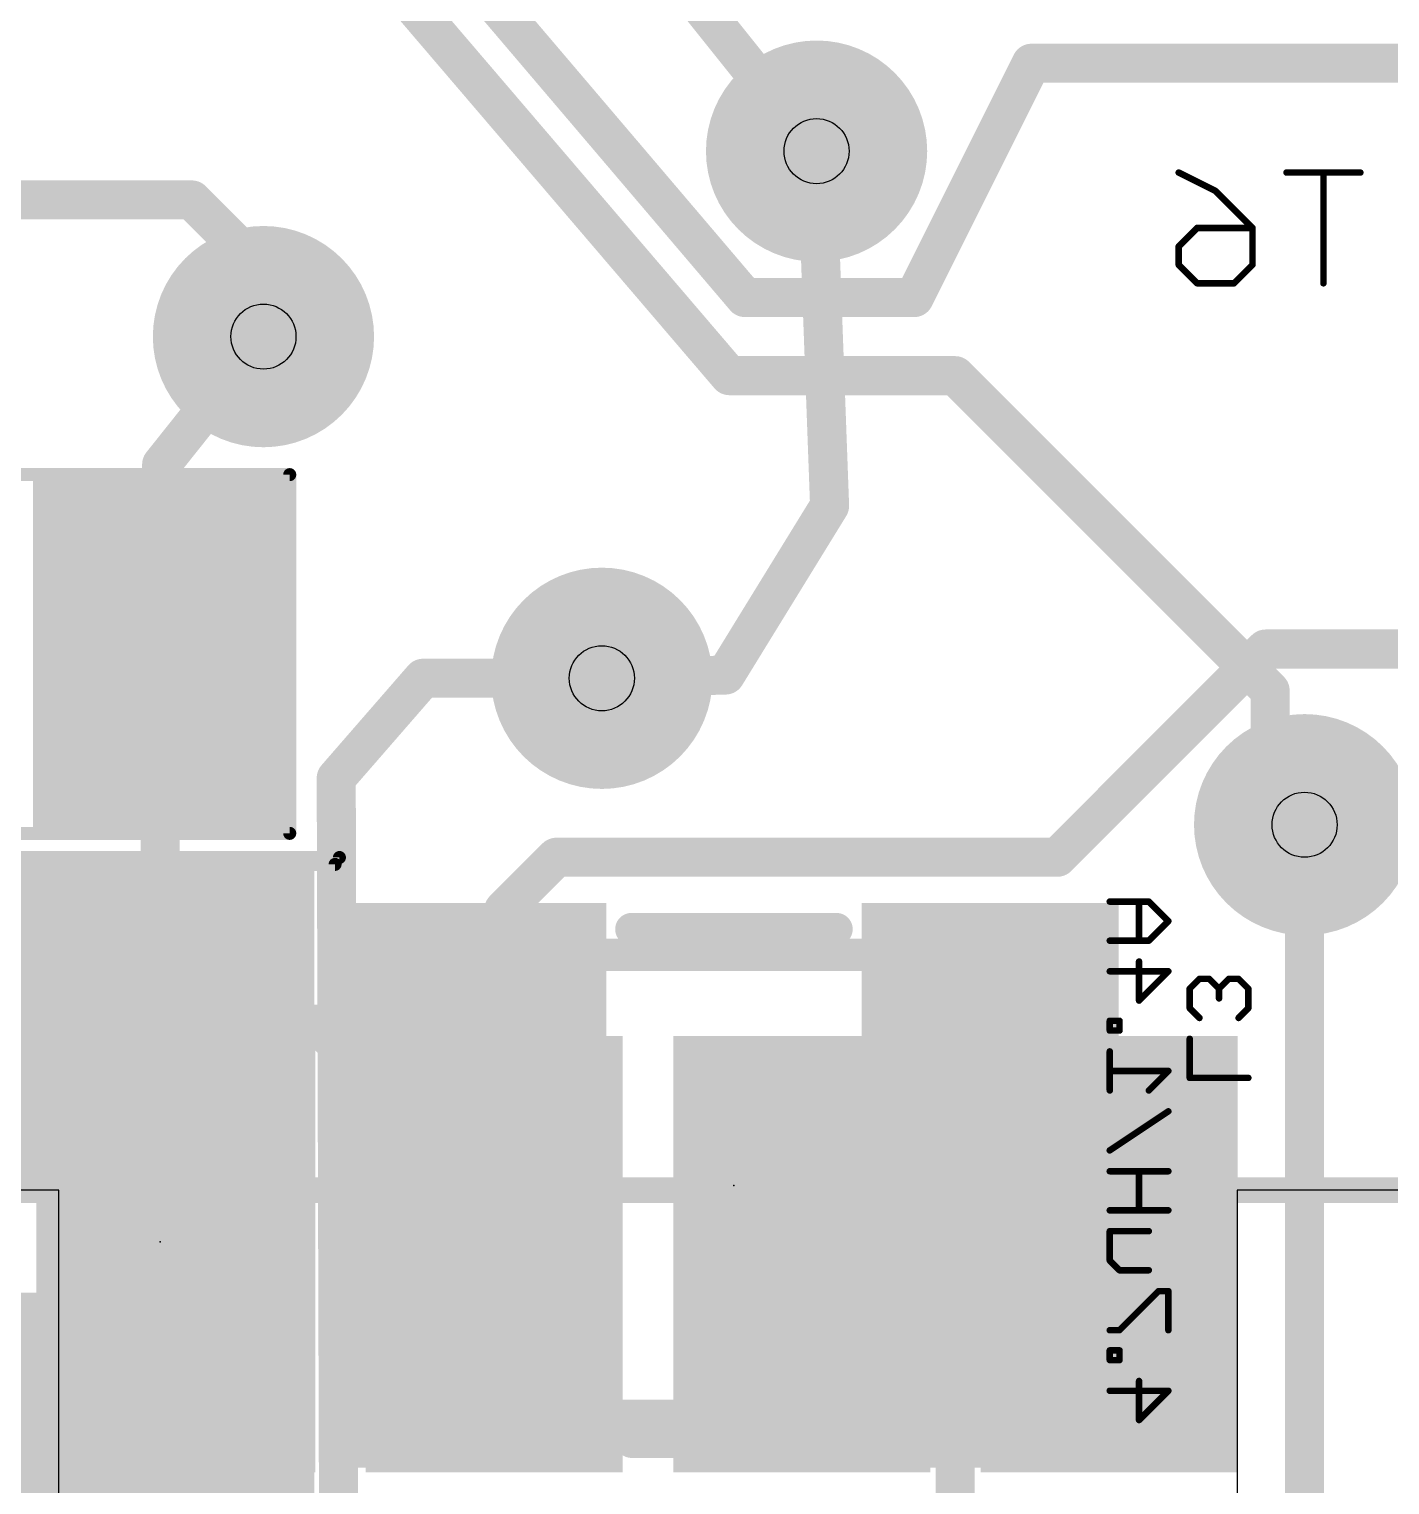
# Model space of a CAD drawing. Extents: x -10.2 to 81, y -3.9 to 69.4.
# Drawn here: x 53.19 to 58.5, y 19.5 to 25.18 of the extents above; entities that cross this region are included whole.
import ezdxf

# ---------------------------------------------------------------- set-up
doc = ezdxf.new("R2010")
doc.units = 0
for name, color, linetype in [('1', 22, 'CONTINUOUS'), ('16', 175, 'CONTINUOUS'), ('18', 82, 'CONTINUOUS'), ('21', 253, 'CONTINUOUS'), ('22', 253, 'CONTINUOUS'), ('24', 7, 'CONTINUOUS'), ('26', 253, 'CONTINUOUS'), ('28', 253, 'CONTINUOUS'), ('29', 253, 'CONTINUOUS'), ('30', 253, 'CONTINUOUS'), ('31', 253, 'CONTINUOUS'), ('32', 253, 'CONTINUOUS'), ('36', 253, 'CONTINUOUS'), ('40', 175, 'CONTINUOUS'), ('41', 22, 'CONTINUOUS'), ('44', 253, 'CONTINUOUS'), ('51', 253, 'CONTINUOUS'), ('52', 253, 'CONTINUOUS')]:
    doc.layers.add(name, color=color, linetype=linetype)

# ---------------------------------------------------------------- blocks, each defined once
blk = doc.blocks.new('RECT')
blk.add_solid([(-0.5, -0.5), (0.5, -0.5), (-0.5, 0.5), (0.5, 0.5)])
blk = doc.blocks.new('ROUNDV')
at = {"const_width": 0.5}
blk.add_lwpolyline([(0, -0.25, 1), (0, 0.25, 1), (0, -0.25)], format="xyb", dxfattribs=at)

msp = doc.modelspace()

# ---------------------------------------------------------------- linework, layer by layer
at = {"layer": '1', "const_width": 0.1524}
for points in [[(55.499, 25.654), (56.261, 24.7015)], [(54.7497, 25.5778), (55.9816, 24.13)], [(54.6608, 25.2984), (55.9206, 23.8252)], [(56.642, 24.13), (57.0992, 25.0444)], [(57.0992, 25.0444), (66.4464, 25.0444)], [(53.8226, 24.511), (52.07, 24.511)], [(53.8226, 24.511), (54.102, 24.2316)], [(54.102, 24.2316), (54.102, 23.9776)], [(55.9816, 24.13), (56.642, 24.13)], [(55.9206, 23.8252), (56.802, 23.8252)], [(56.802, 23.8252), (58.0314, 22.5958)], [(54.386, 22.2547), (54.7247, 22.6441)], [(54.7247, 22.6441), (55.4228, 22.6441)], [(58.0314, 22.5958), (58.0314, 22.2072)], [(54.4025, 16.9715), (54.386, 22.2547)], [(58.0314, 22.2072), (58.166, 22.0726)]]:
    msp.add_lwpolyline(points, dxfattribs=at)
at = {"layer": '1', "const_width": 0.0762}
for points in [[(57.0992, 25.0825, 1), (57.0992, 25.0063)], [(57.1333, 25.0274, 1), (57.0651, 25.0614)], [(56.2312, 24.6777, 1), (56.2908, 24.7253)], [(53.8495, 24.5379, 1), (53.7957, 24.4841)], [(53.8226, 24.4729, 1), (53.8226, 24.5491)], [(54.1401, 24.2316, 1), (54.0639, 24.2316)], [(54.0751, 24.2047, 1), (54.1289, 24.2585)], [(55.9816, 24.1681, 1), (55.9816, 24.0919)], [(56.642, 24.0919, 1), (56.642, 24.1681)], [(55.9526, 24.1053, 1), (56.0106, 24.1547)], [(56.6079, 24.147, 1), (56.6761, 24.113)], [(54.0639, 23.9776, 1), (54.1401, 23.9776)], [(55.9206, 23.8633, 1), (55.9206, 23.7871)], [(55.8917, 23.8004, 1), (55.9496, 23.85)], [(56.829, 23.8521, 1), (56.7751, 23.7983)], [(56.802, 23.7871, 1), (56.802, 23.8633)], [(54.7247, 22.6822, 1), (54.7247, 22.606)], [(54.7534, 22.6191, 1), (54.6959, 22.6691)], [(55.4228, 22.606, 1), (55.4228, 22.6822)], [(58.0695, 22.5958, 1), (57.9933, 22.5958)], [(58.0044, 22.5689, 1), (58.0583, 22.6228)], [(54.4241, 22.2548, 1), (54.3479, 22.2546)], [(54.3573, 22.2797, 1), (54.4148, 22.2297)], [(58.0583, 22.2342, 1), (58.0044, 22.1803)], [(57.9933, 22.2072, 1), (58.0695, 22.2072)], [(58.1391, 22.0457, 1), (58.1929, 22.0995)]]:
    msp.add_lwpolyline(points, format="xyb", dxfattribs=at)
at = {"layer": '16', "const_width": 0.1524}
for points in [[(56.3118, 23.3172), (56.261, 24.7015)], [(53.7046, 23.4786), (54.102, 23.9776)], [(53.7046, 22.7389), (53.7046, 23.4786)], [(55.9054, 22.6568), (56.3118, 23.3172)], [(53.6985, 22.7328), (53.7046, 22.7389)], [(53.6985, 21.2947), (53.6985, 22.7328)], [(57.2008, 21.9456), (58.0136, 22.7584)], [(58.0136, 22.7584), (58.7248, 22.7584)], [(55.9054, 22.6568), (55.4228, 22.6441)], [(58.166, 19.4056), (58.166, 22.0726)], [(55.0401, 21.7407), (55.245, 21.9456)], [(55.245, 21.9456), (57.2008, 21.9456)], [(54.9385, 20.6649), (55.0401, 21.7407)], [(53.6985, 21.2947), (54.3087, 21.2947)], [(54.3087, 21.2947), (54.9385, 20.6649)], [(56.8023, 20.5286), (56.9385, 20.6649)], [(56.8023, 18.7075), (56.8023, 20.5286)], [(52.1881, 19.5866), (53.5, 19.6501)], [(53.5, 19.6501), (53.6985, 19.5947)], [(53.6985, 19.5947), (53.6985, 19.1492)]]:
    msp.add_lwpolyline(points, dxfattribs=at)
at = {"layer": '16', "const_width": 0.0762}
for points in [[(56.2991, 24.7029, 1), (56.2229, 24.7001)], [(54.1318, 23.9539, 1), (54.0722, 24.0013)], [(53.7427, 23.4786, 1), (53.6665, 23.4786)], [(53.6748, 23.5023, 1), (53.7344, 23.4548)], [(56.2737, 23.3158, 1), (56.3499, 23.3186)], [(56.3442, 23.2972, 1), (56.2794, 23.3372)], [(53.7366, 22.7328, 1), (53.6604, 22.7328)], [(53.6716, 22.7598, 1), (53.7255, 22.7059)], [(53.7315, 22.7119, 1), (53.6776, 22.7658)], [(58.0136, 22.7965, 1), (58.0136, 22.7203)], [(58.0405, 22.7315, 1), (57.9867, 22.7853)], [(53.6665, 22.7389, 1), (53.7427, 22.7389)], [(55.9064, 22.6187, 1), (55.9044, 22.6949)], [(55.4218, 22.6822, 1), (55.4238, 22.606)], [(55.873, 22.6768, 1), (55.9378, 22.6368)], [(58.2041, 22.0726, 1), (58.1279, 22.0726)], [(55.245, 21.9837, 1), (55.245, 21.9075)], [(55.2719, 21.9187, 1), (55.2181, 21.9725)], [(57.1739, 21.9725, 1), (57.2277, 21.9187)], [(57.2008, 21.9075, 1), (57.2008, 21.9837)], [(55.0132, 21.7677, 1), (55.0671, 21.7138)], [(55.0781, 21.7372, 1), (55.0022, 21.7443)], [(53.6985, 21.3328, 1), (53.6985, 21.2566)], [(54.3357, 21.3216, 1), (54.2818, 21.2677)], [(54.3087, 21.2566, 1), (54.3087, 21.3328)], [(53.6604, 21.2947, 1), (53.7366, 21.2947)], [(56.9655, 20.6379, 1), (56.9116, 20.6918)], [(54.9006, 20.6684, 1), (54.9765, 20.6613)], [(54.9116, 20.6379, 1), (54.9655, 20.6918)], [(56.7753, 20.5555, 1), (56.8292, 20.5016)], [(56.8404, 20.5286, 1), (56.7642, 20.5286)], [(53.5102, 19.6868, 1), (53.4897, 19.6134)], [(53.5018, 19.6121, 1), (53.4981, 19.6882)], [(53.7366, 19.5947, 1), (53.6604, 19.5947)], [(53.6883, 19.558, 1), (53.7088, 19.6314)]]:
    msp.add_lwpolyline(points, format="xyb", dxfattribs=at)
at = {"layer": '21', "const_width": 0.1}
msp.add_lwpolyline([(58.153, 20.6469), (59.603, 20.6469)], dxfattribs=at)
at = {"layer": '21', "const_width": 0.05}
msp.add_lwpolyline([(58.153, 20.6719, 1), (58.153, 20.6219)], format="xyb", dxfattribs=at)
at = {"layer": '22'}
for points, const_width in [([(54.2046, 23.4389), (51.4046, 23.4389)], 0.0508), ([(54.2046, 22.0389), (54.2046, 23.4389)], 0.0508), ([(51.4046, 22.0389), (54.2046, 22.0389)], 0.0508), ([(54.3985, 21.9447), (52.9985, 21.9447)], 0.0508), ([(54.3985, 18.9447), (54.3985, 21.9447)], 0.0508), ([(55.5385, 21.6649), (56.3385, 21.6649)], 0.127), ([(55.5385, 19.6649), (56.3385, 19.6649)], 0.127)]:
    msp.add_lwpolyline(points, dxfattribs=dict(at, const_width=const_width))
for points, const_width in [([(54.2173, 23.4389, 1), (54.1919, 23.4389)], 0.0254), ([(54.2046, 23.4262, 1), (54.2046, 23.4516)], 0.0254), ([(54.1919, 22.0389, 1), (54.2173, 22.0389)], 0.0254), ([(54.2046, 22.0262, 1), (54.2046, 22.0516)], 0.0254), ([(54.4112, 21.9447, 1), (54.3858, 21.9447)], 0.0254), ([(54.3985, 21.932, 1), (54.3985, 21.9574)], 0.0254), ([(55.5385, 21.6966, 1), (55.5385, 21.6331)], 0.0635), ([(56.3385, 21.6331, 1), (56.3385, 21.6966)], 0.0635), ([(55.5385, 19.6966, 1), (55.5385, 19.6331)], 0.0635), ([(56.3385, 19.6331, 1), (56.3385, 19.6966)], 0.0635)]:
    msp.add_lwpolyline(points, format="xyb", dxfattribs=dict(at, const_width=const_width))
at = {"layer": '24'}
for p in [(55.9385, 20.6649), (53.6985, 20.4447)]:
    msp.add_point(p, dxfattribs=at)
at = {"layer": '26', "const_width": 0.0254}
for points in [[(57.7556, 21.471), (57.7175, 21.4328)], [(57.7937, 21.471), (57.7556, 21.471)], [(57.8319, 21.4328), (57.7937, 21.471)], [(57.87, 21.471), (57.8319, 21.4328)], [(57.9081, 21.471), (57.87, 21.471)], [(57.9463, 21.4328), (57.9081, 21.471)], [(57.7175, 21.4328), (57.7175, 21.3566)], [(57.8319, 21.4328), (57.8319, 21.3947)], [(57.9463, 21.3566), (57.9463, 21.4328)], [(57.7175, 21.3566), (57.7556, 21.3184)], [(57.9081, 21.3184), (57.9463, 21.3566)], [(57.7175, 21.0846), (57.7175, 21.2371)], [(57.9463, 21.0846), (57.7175, 21.0846)]]:
    msp.add_lwpolyline(points, dxfattribs=at)
at = {"layer": '26', "const_width": 0.0127}
for points in [[(57.7556, 21.4773, 1), (57.7556, 21.4646)], [(57.7601, 21.4665, 1), (57.7511, 21.4755)], [(57.7982, 21.4755, 1), (57.7892, 21.4665)], [(57.7937, 21.4646, 1), (57.7937, 21.4773)], [(57.87, 21.4773, 1), (57.87, 21.4646)], [(57.8745, 21.4665, 1), (57.8655, 21.4755)], [(57.9126, 21.4755, 1), (57.9036, 21.4665)], [(57.9081, 21.4646, 1), (57.9081, 21.4773)], [(57.7238, 21.4328, 1), (57.7111, 21.4328)], [(57.713, 21.4373, 1), (57.722, 21.4284)], [(57.8382, 21.4328, 1), (57.8255, 21.4328)], [(57.8274, 21.4373, 1), (57.8364, 21.4284)], [(57.8274, 21.4284, 1), (57.8364, 21.4373)], [(57.9526, 21.4328, 1), (57.9399, 21.4328)], [(57.9418, 21.4284, 1), (57.9508, 21.4373)], [(57.722, 21.3611, 1), (57.713, 21.3521)], [(57.8255, 21.3947, 1), (57.8382, 21.3947)], [(57.9508, 21.3521, 1), (57.9418, 21.3611)], [(57.7111, 21.3566, 1), (57.7238, 21.3566)], [(57.7511, 21.314, 1), (57.7601, 21.3229)], [(57.9036, 21.3229, 1), (57.9126, 21.314)], [(57.9399, 21.3566, 1), (57.9526, 21.3566)], [(57.7238, 21.2371, 1), (57.7111, 21.2371)], [(57.7175, 21.0909, 1), (57.7175, 21.0782)], [(57.7111, 21.0846, 1), (57.7238, 21.0846)], [(57.9463, 21.0782, 1), (57.9463, 21.0909)]]:
    msp.add_lwpolyline(points, format="xyb", dxfattribs=at)
at = {"layer": '28', "const_width": 0.0127}
for points in [[(57.6773, 24.6236, 1), (57.6716, 24.6122)], [(58.0954, 24.6242, 1), (58.0954, 24.6115)], [(58.2458, 24.6179, 1), (58.2331, 24.6179)], [(58.3835, 24.6115, 1), (58.3835, 24.6242)], [(57.823, 24.5503, 1), (57.814, 24.5414)], [(57.8157, 24.5402, 1), (57.8214, 24.5515)], [(57.7465, 24.4081, 1), (57.7465, 24.3954)], [(57.751, 24.3973, 1), (57.742, 24.4063)], [(57.9689, 24.4018, 1), (57.9562, 24.4018)], [(57.9581, 24.3973, 1), (57.9671, 24.4063)], [(57.9626, 24.3954, 1), (57.9626, 24.4081)], [(57.6808, 24.3298, 1), (57.6681, 24.3298)], [(57.67, 24.3343, 1), (57.6789, 24.3253)], [(57.6789, 24.2622, 1), (57.67, 24.2532)], [(57.6681, 24.2577, 1), (57.6808, 24.2577)], [(57.9562, 24.2577, 1), (57.9689, 24.2577)], [(57.9671, 24.2532, 1), (57.9581, 24.2622)], [(57.7465, 24.1921, 1), (57.7465, 24.1794)], [(57.742, 24.1812, 1), (57.751, 24.1902)], [(57.8861, 24.1902, 1), (57.895, 24.1812)], [(57.8905, 24.1794, 1), (57.8905, 24.1921)], [(58.2331, 24.1857, 1), (58.2458, 24.1857)], [(57.4053, 21.7789, 1), (57.4053, 21.7662)], [(57.5261, 21.7726, 1), (57.5134, 21.7726)], [(57.5623, 21.7771, 1), (57.5534, 21.7681)], [(57.5578, 21.7662, 1), (57.5578, 21.7789)], [(57.6386, 21.6918, 1), (57.6296, 21.7008)], [(57.6296, 21.6918, 1), (57.6386, 21.7008)], [(57.4053, 21.6264, 1), (57.4053, 21.6137)], [(57.5134, 21.6201, 1), (57.5261, 21.6201)], [(57.5534, 21.6246, 1), (57.5623, 21.6156)], [(57.5578, 21.6137, 1), (57.5578, 21.6264)], [(57.5261, 21.5387, 1), (57.5134, 21.5387)], [(57.4053, 21.5069, 1), (57.4053, 21.4942)], [(57.6386, 21.4961, 1), (57.6296, 21.5051)], [(57.6341, 21.4942, 1), (57.6341, 21.5069)], [(57.5152, 21.3907, 1), (57.5242, 21.3817)], [(57.5134, 21.3862, 1), (57.5261, 21.3862)], [(57.4053, 21.3137, 1), (57.4053, 21.301)], [(57.4117, 21.3074, 1), (57.399, 21.3074)], [(57.4498, 21.3074, 1), (57.4371, 21.3074)], [(57.4434, 21.301, 1), (57.4434, 21.3137)], [(57.4053, 21.2756, 1), (57.4053, 21.2629)], [(57.399, 21.2692, 1), (57.4117, 21.2692)], [(57.4371, 21.2692, 1), (57.4498, 21.2692)], [(57.4434, 21.2629, 1), (57.4434, 21.2756)], [(57.4117, 21.1879, 1), (57.399, 21.1879)], [(57.4053, 21.118, 1), (57.4053, 21.1053)], [(57.6386, 21.1071, 1), (57.6296, 21.1161)], [(57.6341, 21.1053, 1), (57.6341, 21.118)], [(57.399, 21.0354, 1), (57.4117, 21.0354)], [(57.5534, 21.0399, 1), (57.5623, 21.0309)], [(57.6376, 20.9487, 1), (57.6306, 20.9593)], [(57.4018, 20.8068, 1), (57.4088, 20.7962)], [(57.4053, 20.7265, 1), (57.4053, 20.7138)], [(57.5261, 20.7201, 1), (57.5134, 20.7201)], [(57.6341, 20.7138, 1), (57.6341, 20.7265)], [(57.4053, 20.574, 1), (57.4053, 20.5613)], [(57.5134, 20.5676, 1), (57.5261, 20.5676)], [(57.6341, 20.5613, 1), (57.6341, 20.574)], [(57.4053, 20.4926, 1), (57.4053, 20.4799)], [(57.4117, 20.4863, 1), (57.399, 20.4863)], [(57.5578, 20.4799, 1), (57.5578, 20.4926)], [(57.4098, 20.3764, 1), (57.4008, 20.3674)], [(57.399, 20.3719, 1), (57.4117, 20.3719)], [(57.4434, 20.3401, 1), (57.4434, 20.3274)], [(57.439, 20.3292, 1), (57.4479, 20.3382)], [(57.5578, 20.3274, 1), (57.5578, 20.3401)], [(57.596, 20.2587, 1), (57.596, 20.246)], [(57.6005, 20.2479, 1), (57.5915, 20.2569)], [(57.6405, 20.2524, 1), (57.6278, 20.2524)], [(57.6341, 20.246, 1), (57.6341, 20.2587)], [(57.4053, 20.1062, 1), (57.4053, 20.0935)], [(57.439, 20.1043, 1), (57.4479, 20.0954)], [(57.4434, 20.0935, 1), (57.4434, 20.1062)], [(57.6278, 20.0999, 1), (57.6405, 20.0999)], [(57.4053, 20.0274, 1), (57.4053, 20.0147)], [(57.4117, 20.0211, 1), (57.399, 20.0211)], [(57.4498, 20.0211, 1), (57.4371, 20.0211)], [(57.4434, 20.0147, 1), (57.4434, 20.0274)], [(57.4053, 19.9893, 1), (57.4053, 19.9766)], [(57.399, 19.9829, 1), (57.4117, 19.9829)], [(57.4371, 19.9829, 1), (57.4498, 19.9829)], [(57.4434, 19.9766, 1), (57.4434, 19.9893)], [(57.5261, 19.9016, 1), (57.5134, 19.9016)], [(57.4053, 19.8698, 1), (57.4053, 19.8571)], [(57.6386, 19.859, 1), (57.6296, 19.8679)], [(57.6341, 19.8571, 1), (57.6341, 19.8698)], [(57.5152, 19.7535, 1), (57.5242, 19.7446)], [(57.5134, 19.749, 1), (57.5261, 19.749)]]:
    msp.add_lwpolyline(points, format="xyb", dxfattribs=at)
at = {"layer": '28', "const_width": 0.0254}
for points in [[(57.6745, 24.6179), (57.8185, 24.5459)], [(58.3835, 24.6179), (58.0954, 24.6179)], [(58.2395, 24.1857), (58.2395, 24.6179)], [(57.8185, 24.5459), (57.9626, 24.4018)], [(57.6745, 24.3298), (57.7465, 24.4018)], [(57.7465, 24.4018), (57.9626, 24.4018)], [(57.9626, 24.4018), (57.9626, 24.2577)], [(57.6745, 24.2577), (57.6745, 24.3298)], [(57.7465, 24.1857), (57.6745, 24.2577)], [(57.9626, 24.2577), (57.8905, 24.1857)], [(57.8905, 24.1857), (57.7465, 24.1857)], [(57.5578, 21.7726), (57.4053, 21.7726)], [(57.5197, 21.6201), (57.5197, 21.7726)], [(57.6341, 21.6963), (57.5578, 21.7726)], [(57.5578, 21.6201), (57.6341, 21.6963)], [(57.4053, 21.6201), (57.5578, 21.6201)], [(57.5197, 21.3862), (57.5197, 21.5387)], [(57.4053, 21.5006), (57.6341, 21.5006)], [(57.6341, 21.5006), (57.5197, 21.3862)], [(57.4434, 21.3074), (57.4053, 21.3074)], [(57.4053, 21.3074), (57.4053, 21.2692)], [(57.4434, 21.2692), (57.4434, 21.3074)], [(57.4053, 21.2692), (57.4434, 21.2692)], [(57.4053, 21.0354), (57.4053, 21.1879)], [(57.6341, 21.1116), (57.4053, 21.1116)], [(57.5578, 21.0354), (57.6341, 21.1116)], [(57.4053, 20.8015), (57.6341, 20.954)], [(57.6341, 20.7201), (57.4053, 20.7201)], [(57.5197, 20.5676), (57.5197, 20.7201)], [(57.4053, 20.5676), (57.6341, 20.5676)], [(57.4053, 20.3719), (57.4053, 20.4863)], [(57.4053, 20.4863), (57.5578, 20.4863)], [(57.4434, 20.3337), (57.4053, 20.3719)], [(57.5578, 20.3337), (57.4434, 20.3337)], [(57.596, 20.2524), (57.4434, 20.0999)], [(57.6341, 20.2524), (57.596, 20.2524)], [(57.6341, 20.0999), (57.6341, 20.2524)], [(57.4434, 20.0999), (57.4053, 20.0999)], [(57.4434, 20.0211), (57.4053, 20.0211)], [(57.4053, 20.0211), (57.4053, 19.9829)], [(57.4434, 19.9829), (57.4434, 20.0211)], [(57.4053, 19.9829), (57.4434, 19.9829)], [(57.5197, 19.749), (57.5197, 19.9016)], [(57.4053, 19.8634), (57.6341, 19.8634)], [(57.6341, 19.8634), (57.5197, 19.749)]]:
    msp.add_lwpolyline(points, dxfattribs=at)
at = {"layer": '40', "const_width": 0.0508}
for points in [[(54.3815, 21.9177), (53.0155, 21.9177)], [(54.3815, 18.9717), (54.3815, 21.9177)]]:
    msp.add_lwpolyline(points, dxfattribs=at)
at = {"layer": '40', "const_width": 0.0254}
for points in [[(54.3942, 21.9177, 1), (54.3688, 21.9177)], [(54.3815, 21.905, 1), (54.3815, 21.9304)]]:
    msp.add_lwpolyline(points, format="xyb", dxfattribs=at)
at = {"layer": '41'}
for p, q in [((53.303, 20.6469), (51.603, 20.6469)), ((53.303, 19.2469), (53.303, 20.6469)), ((57.903, 20.6469), (57.903, 19.2469)), ((59.603, 20.6469), (57.903, 20.6469))]:
    msp.add_line(p, q, dxfattribs=at)
at = {"layer": '44'}
for centre in [(56.261, 24.7015), (54.102, 23.9776), (55.4228, 22.6441), (58.166, 22.0726)]:
    msp.add_circle(centre, 0.127, dxfattribs=at)
at = {"layer": '51', "const_width": 0.1}
for points in [[(51.603, 20.6469), (53.403, 20.6469)], [(53.403, 20.6469), (53.503, 20.6469)], [(53.403, 20.6469), (53.403, 19.6469)], [(53.503, 20.6469), (54.103, 20.6469)], [(54.103, 20.6469), (54.203, 20.6469)], [(54.203, 20.6469), (57.003, 20.6469)], [(54.203, 19.6469), (54.203, 20.6469)], [(54.603, 20.6469), (54.603, 19.6469)], [(55.403, 19.6469), (55.403, 20.6469)], [(55.803, 20.6469), (55.803, 19.6469)], [(56.603, 19.6469), (56.603, 20.6469)], [(57.003, 20.6469), (57.103, 20.6469)], [(57.003, 20.6469), (57.003, 19.6469)], [(57.103, 20.6469), (57.703, 20.6469)], [(57.703, 20.6469), (57.803, 20.6469)], [(57.803, 20.6469), (59.603, 20.6469)], [(57.803, 19.6469), (57.803, 20.6469)], [(53.403, 19.6469), (54.203, 19.6469)], [(54.603, 19.6469), (55.403, 19.6469)], [(55.803, 19.6469), (56.603, 19.6469)], [(57.003, 19.6469), (57.803, 19.6469)]]:
    msp.add_lwpolyline(points, dxfattribs=at)
at = {"layer": '51'}
for points, const_width in [([(53.403, 20.6719, 1), (53.403, 20.6219)], 0.05), ([(53.428, 20.6469, 1), (53.378, 20.6469)], 0.05), ([(53.403, 20.6219, 1), (53.403, 20.6719)], 0.05), ([(53.503, 20.6719, 1), (53.503, 20.6219)], 0.05), ([(53.503, 20.6469, 0.4142), (53.803, 20.3469)], 0.1), ([(53.528, 20.6469, 1), (53.478, 20.6469)], 0.05), ([(53.503, 20.6219, 1), (53.503, 20.6719)], 0.05), ([(53.803, 20.3469, 0.4142), (54.103, 20.6469)], 0.1), ([(54.103, 20.6719, 1), (54.103, 20.6219)], 0.05), ([(54.128, 20.6469, 1), (54.078, 20.6469)], 0.05), ([(54.103, 20.6219, 1), (54.103, 20.6719)], 0.05), ([(54.203, 20.6719, 1), (54.203, 20.6219)], 0.05), ([(54.228, 20.6469, 1), (54.178, 20.6469)], 0.05), ([(54.203, 20.6219, 1), (54.203, 20.6719)], 0.05), ([(54.628, 20.6469, 1), (54.578, 20.6469)], 0.05), ([(54.703, 20.6469, 0.4142), (55.003, 20.3469)], 0.1), ([(54.728, 20.6469, 1), (54.678, 20.6469)], 0.05), ([(55.003, 20.3469, 0.4142), (55.303, 20.6469)], 0.1), ([(55.328, 20.6469, 1), (55.278, 20.6469)], 0.05), ([(55.428, 20.6469, 1), (55.378, 20.6469)], 0.05), ([(55.828, 20.6469, 1), (55.778, 20.6469)], 0.05), ([(55.903, 20.6469, 0.4142), (56.203, 20.3469)], 0.1), ([(55.928, 20.6469, 1), (55.878, 20.6469)], 0.05), ([(56.203, 20.3469, 0.4142), (56.503, 20.6469)], 0.1), ([(56.528, 20.6469, 1), (56.478, 20.6469)], 0.05), ([(56.628, 20.6469, 1), (56.578, 20.6469)], 0.05), ([(57.003, 20.6719, 1), (57.003, 20.6219)], 0.05), ([(57.028, 20.6469, 1), (56.978, 20.6469)], 0.05), ([(57.003, 20.6219, 1), (57.003, 20.6719)], 0.05), ([(57.103, 20.6719, 1), (57.103, 20.6219)], 0.05), ([(57.103, 20.6469, 0.4142), (57.403, 20.3469)], 0.1), ([(57.128, 20.6469, 1), (57.078, 20.6469)], 0.05), ([(57.103, 20.6219, 1), (57.103, 20.6719)], 0.05), ([(57.403, 20.3469, 0.4142), (57.703, 20.6469)], 0.1), ([(57.703, 20.6719, 1), (57.703, 20.6219)], 0.05), ([(57.728, 20.6469, 1), (57.678, 20.6469)], 0.05), ([(57.703, 20.6219, 1), (57.703, 20.6719)], 0.05), ([(57.803, 20.6719, 1), (57.803, 20.6219)], 0.05), ([(57.828, 20.6469, 1), (57.778, 20.6469)], 0.05), ([(57.803, 20.6219, 1), (57.803, 20.6719)], 0.05), ([(53.803, 20.3719, 1), (53.803, 20.3219)], 0.05), ([(53.803, 20.3219, 1), (53.803, 20.3719)], 0.05), ([(55.003, 20.3719, 1), (55.003, 20.3219)], 0.05), ([(55.003, 20.3219, 1), (55.003, 20.3719)], 0.05), ([(56.203, 20.3719, 1), (56.203, 20.3219)], 0.05), ([(56.203, 20.3219, 1), (56.203, 20.3719)], 0.05), ([(57.403, 20.3719, 1), (57.403, 20.3219)], 0.05), ([(57.403, 20.3219, 1), (57.403, 20.3719)], 0.05), ([(53.403, 19.6719, 1), (53.403, 19.6219)], 0.05), ([(53.378, 19.6469, 1), (53.428, 19.6469)], 0.05), ([(54.178, 19.6469, 1), (54.228, 19.6469)], 0.05), ([(54.203, 19.6219, 1), (54.203, 19.6719)], 0.05), ([(54.603, 19.6719, 1), (54.603, 19.6219)], 0.05), ([(54.578, 19.6469, 1), (54.628, 19.6469)], 0.05), ([(55.378, 19.6469, 1), (55.428, 19.6469)], 0.05), ([(55.403, 19.6219, 1), (55.403, 19.6719)], 0.05), ([(55.803, 19.6719, 1), (55.803, 19.6219)], 0.05), ([(55.778, 19.6469, 1), (55.828, 19.6469)], 0.05), ([(56.578, 19.6469, 1), (56.628, 19.6469)], 0.05), ([(56.603, 19.6219, 1), (56.603, 19.6719)], 0.05), ([(57.003, 19.6719, 1), (57.003, 19.6219)], 0.05), ([(56.978, 19.6469, 1), (57.028, 19.6469)], 0.05), ([(57.778, 19.6469, 1), (57.828, 19.6469)], 0.05), ([(57.803, 19.6219, 1), (57.803, 19.6719)], 0.05)]:
    msp.add_lwpolyline(points, format="xyb", dxfattribs=dict(at, const_width=const_width))
at = {"layer": '52'}
for points, const_width in [([(54.6885, 19.7649), (54.6885, 21.5649)], 0.127), ([(54.6885, 21.5649), (57.1885, 21.5649)], 0.127), ([(57.1885, 21.5649), (57.1885, 19.7649)], 0.127), ([(53.2665, 20.8007), (53.2665, 20.0887)], 0.1016), ([(54.1175, 20.8007), (54.1175, 20.0887)], 0.1016), ([(57.1885, 19.7649), (54.6885, 19.7649)], 0.127)]:
    msp.add_lwpolyline(points, dxfattribs=dict(at, const_width=const_width))
for points, const_width in [([(54.7203, 21.5649, 1), (54.6568, 21.5649)], 0.0635), ([(54.6885, 21.5966, 1), (54.6885, 21.5331)], 0.0635), ([(57.2203, 21.5649, 1), (57.1568, 21.5649)], 0.0635), ([(57.1885, 21.5331, 1), (57.1885, 21.5966)], 0.0635), ([(53.2919, 20.8007, 1), (53.2411, 20.8007)], 0.0508), ([(54.1429, 20.8007, 1), (54.0921, 20.8007)], 0.0508), ([(53.2411, 20.0887, 1), (53.2919, 20.0887)], 0.0508), ([(54.0921, 20.0887, 1), (54.1429, 20.0887)], 0.0508), ([(54.6885, 19.7966, 1), (54.6885, 19.7331)], 0.0635), ([(54.6568, 19.7649, 1), (54.7203, 19.7649)], 0.0635), ([(57.1568, 19.7649, 1), (57.2203, 19.7649)], 0.0635), ([(57.1885, 19.7331, 1), (57.1885, 19.7966)], 0.0635)]:
    msp.add_lwpolyline(points, format="xyb", dxfattribs=dict(at, const_width=const_width))

# ---------------------------------------------------------------- block references
at = {"layer": '1', "xscale": 1.5, "yscale": 0.8, "rotation": 270}
for p in [(53.803, 20.3969), (55.003, 20.3969), (56.203, 20.3969), (57.403, 20.3969)]:
    msp.add_blockref('RECT', p, dxfattribs=at)
at = {"layer": '16'}
for p, xscale, yscale, rotation in [((53.7046, 22.7389), 0.8, 1.2, 180), ((54.9385, 20.6649), 2, 0.8, 90), ((56.9385, 20.6649), 2, 0.8, 90)]:
    msp.add_blockref('RECT', p, dxfattribs=dict(at, xscale=xscale, yscale=yscale, rotation=rotation))
at = {"layer": '16', "xscale": 1.1, "rotation": 270}
for p in [(53.6985, 21.2947), (53.6985, 19.5947)]:
    msp.add_blockref('RECT', p, dxfattribs=at)
at = {"layer": '18', "xscale": 0.6604, "yscale": 0.6604}
for p in [(56.261, 24.7015), (56.261, 24.7015), (54.102, 23.9776), (54.102, 23.9776), (55.4228, 22.6441), (55.4228, 22.6441), (58.166, 22.0726), (58.166, 22.0726)]:
    msp.add_blockref('ROUNDV', p, dxfattribs=at)
at = {"layer": '22', "xscale": 0.4572, "yscale": 0.762, "rotation": 270}
msp.add_blockref('RECT', (53.6985, 20.4447), dxfattribs=at)
at = {"layer": '29', "xscale": 0.8636, "yscale": 0.8636}
for p in [(56.261, 24.7015), (54.102, 23.9776), (55.4228, 22.6441), (58.166, 22.0726)]:
    msp.add_blockref('ROUNDV', p, dxfattribs=at)
at = {"layer": '29', "xscale": 1.7032, "yscale": 1.0032, "rotation": 270}
for p in [(53.803, 20.3969), (55.003, 20.3969), (56.203, 20.3969), (57.403, 20.3969)]:
    msp.add_blockref('RECT', p, dxfattribs=at)
at = {"layer": '30', "xscale": 0.8636, "yscale": 0.8636}
for p in [(56.261, 24.7015), (54.102, 23.9776), (55.4228, 22.6441), (58.166, 22.0726)]:
    msp.add_blockref('ROUNDV', p, dxfattribs=at)
at = {"layer": '30'}
for p, xscale, yscale, rotation in [((53.7046, 22.7389), 1.0032, 1.4032, 180), ((53.6985, 21.2947), 1.3032, 1.2032, 270), ((54.9385, 20.6649), 2.2032, 1.0032, 90), ((56.9385, 20.6649), 2.2032, 1.0032, 90), ((53.6985, 19.5947), 1.3032, 1.2032, 270)]:
    msp.add_blockref('RECT', p, dxfattribs=dict(at, xscale=xscale, yscale=yscale, rotation=rotation))
at = {"layer": '31', "xscale": 1.5, "yscale": 0.8, "rotation": 270}
for p in [(53.803, 20.3969), (55.003, 20.3969), (56.203, 20.3969), (57.403, 20.3969)]:
    msp.add_blockref('RECT', p, dxfattribs=at)
at = {"layer": '32'}
for p, xscale, yscale, rotation in [((53.7046, 22.7389), 0.8, 1.2, 180), ((54.9385, 20.6649), 2, 0.8, 90), ((56.9385, 20.6649), 2, 0.8, 90)]:
    msp.add_blockref('RECT', p, dxfattribs=dict(at, xscale=xscale, yscale=yscale, rotation=rotation))
at = {"layer": '32', "xscale": 1.1, "rotation": 270}
for p in [(53.6985, 21.2947), (53.6985, 19.5947)]:
    msp.add_blockref('RECT', p, dxfattribs=at)
at = {"layer": '36', "xscale": 0.3998, "yscale": 0.6, "rotation": 270}
msp.add_blockref('RECT', (53.6985, 20.4447), dxfattribs=at)
at = {"layer": '52', "xscale": 0.5001, "yscale": 0.95, "rotation": 270}
for p in [(53.6934, 21.0328), (53.6934, 19.8644)]:
    msp.add_blockref('RECT', p, dxfattribs=at)

doc.saveas('drawing.dxf')
